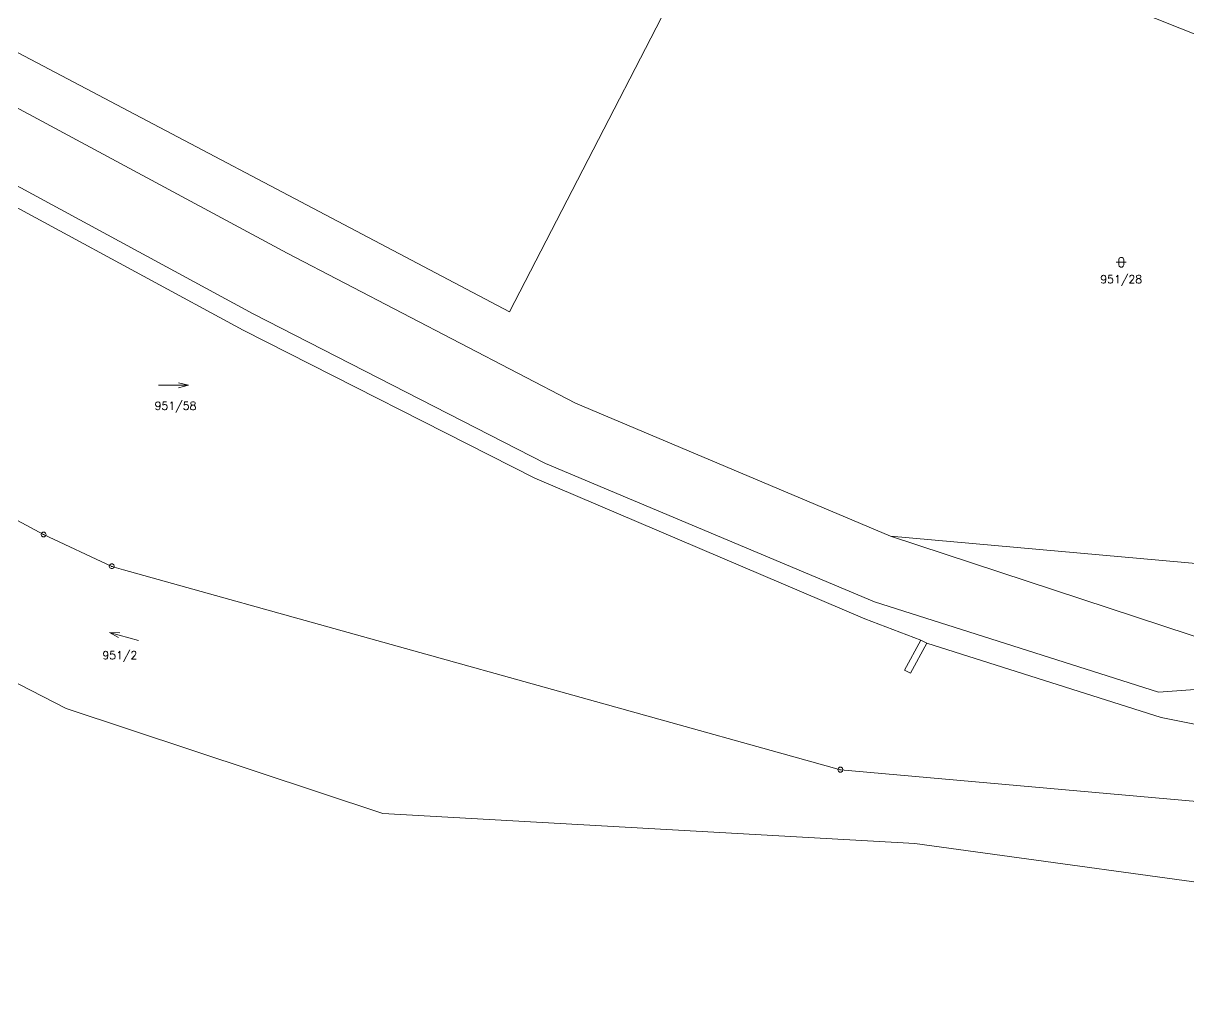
# Model space of a CAD drawing. Extents: x -443817 to 3, y -1171930 to -442383.
# Drawn here: x -442148.1 to -441915.1, y -1171930.2 to -1171733.4 of the extents above; entities that cross this region are included whole.
import ezdxf
from ezdxf.enums import TextEntityAlignment as Align

# ---------------------------------------------------------------- set-up
doc = ezdxf.new("R2010")
doc.units = 0
doc.header["$LTSCALE"] = 0.5
for name, color, linetype, lineweight in [('KATUZ', 7, 'Continuous', 0), ('KLADPAR', 7, 'Continuous', 0), ('ZAPPAR', 7, 'Continuous', 0), ('ZNACKY', 7, 'Continuous', 0), ('ZUOB', 7, 'Continuous', 0)]:
    doc.layers.add(name, color=color, linetype=linetype, lineweight=lineweight)
doc.styles.add('ROMANS', font='romans.shx', dxfattribs={"height": 0.2})

# ---------------------------------------------------------------- blocks, each defined once
blk = doc.blocks.new('$5')
at = {"color": 0}
blk.add_line((-0.12, 0), (0.12, 0), dxfattribs=at)
at = {"color": 0, "flags": 128}
blk.add_lwpolyline([(0.15, 0.48), (0.4, 0.3), (0.5, 0.01), (0.4, -0.28), (0.15, -0.46), (-0.16, -0.46), (-0.41, -0.28), (-0.51, 0.01), (-0.41, 0.3), (-0.16, 0.48), (0.15, 0.48)], dxfattribs=at)
blk = doc.blocks.new('$238')
at = {"color": 0}
blk.add_line((-3, 0), (3, 0), dxfattribs=at)
at = {"color": 0, "flags": 128}
blk.add_lwpolyline([(1, 0.5), (3, 0), (1, -0.5)], dxfattribs=at)
blk = doc.blocks.new('$42')
at = {"color": 0, "flags": 128}
for points in [[(-1, 1), (0.27, 1), (1, 1)], [(-0.5, 1.5), (-0.4, 1.79), (-0.15, 1.97), (0.16, 1.97), (0.41, 1.79), (0.51, 1.5), (0.51, 0.5), (0.41, 0.21), (0.16, 0.03), (-0.15, 0.03), (-0.4, 0.21), (-0.5, 0.5), (-0.5, 1.5)]]:
    blk.add_lwpolyline(points, dxfattribs=at)

msp = doc.modelspace()

# ---------------------------------------------------------------- linework, layer by layer
at = {"layer": 'KATUZ', "color": 7, "linetype": 'Continuous', "flags": 128}
msp.add_lwpolyline([(-441433.83, -1171929.17), (-441487.09, -1171930.21), (-441490.54, -1171929.49), (-441509.48, -1171925.65), (-441523.26, -1171922.87), (-441561.75, -1171915.08), (-441577.47, -1171911.89), (-441590.04, -1171909.35), (-441592.46, -1171909.04), (-441648.27, -1171902.02), (-441690.95, -1171896.64), (-441724.14, -1171894.56), (-441793.81, -1171899.89), (-441794.55, -1171899.95), (-441821.71, -1171902.03), (-441895.18, -1171907.65), (-441969.9, -1171897.41), (-442076.22, -1171891.41), (-442139.55, -1171870.43), (-442175.04, -1171852.23)], dxfattribs=at)
at = {"layer": 'KLADPAR', "color": 7, "linetype": 'Continuous', "flags": 128}
for points in [[(-442210, -1171655), (-442202.57, -1171655.62), (-442186, -1171657), (-442181.24, -1171656.4), (-442106.89, -1171647.44), (-442004.85, -1171701.87), (-442050.94, -1171791.12), (-442269.46, -1171675.91), (-442267, -1171632), (-442248.6, -1171632.97), (-442243.26, -1171634.42), (-442228, -1171639), (-442213.38, -1171650.7), (-442210, -1171655)], [(-442128.07, -1171842.71), (-441984.76, -1171882.64), (-441833.28, -1171896.09), (-441821.71, -1171902.03), (-441895.18, -1171907.65), (-441969.9, -1171897.41), (-442076.22, -1171891.41), (-442139.55, -1171870.43), (-442175.04, -1171852.23), (-442223.2, -1171823.14), (-442261.18, -1171793.08), (-442340.22, -1171705.18), (-442353.98, -1171687.84), (-442318.71, -1171720.94), (-442296.21, -1171740.79), (-442282.57, -1171751.86), (-442248.22, -1171776.62), (-442223.24, -1171793.02), (-442144.07, -1171835.62), (-442130.43, -1171841.98), (-442128.07, -1171842.71)], [(-441854.77, -1171871.01), (-441870.33, -1171867.92), (-441887.54, -1171864.67), (-441974.76, -1171835.96), (-441895.07, -1171843.09), (-441820.37, -1171859.99), (-441836.12, -1171864.59), (-441846.67, -1171868.46), (-441854.77, -1171871.01)]]:
    msp.add_lwpolyline(points, close=True, dxfattribs=at)
for points in [[(-442269.46, -1171675.91), (-442050.94, -1171791.12), (-442004.85, -1171701.87), (-442106.89, -1171647.44), (-442096.65, -1171646.21), (-442078.1, -1171656.37), (-442048.76, -1171672.43), (-441999.77, -1171697.78), (-441994, -1171701), (-441963, -1171716), (-441772, -1171792)], [(-441772, -1171792), (-441963, -1171716), (-441994, -1171701), (-441999.77, -1171697.78), (-441998.37, -1171694.78), (-441939, -1171719.71), (-441936.68, -1171711.78), (-441862.31, -1171737.6)], [(-442153.31, -1171748.25), (-442095.39, -1171779.39), (-442037.73, -1171809.39), (-441974.76, -1171835.96), (-441887.54, -1171864.67), (-441870.33, -1171867.92), (-441854.77, -1171871.01), (-441854.01, -1171881.35), (-441853.7, -1171885.6), (-441833.28, -1171896.09), (-441984.76, -1171882.64), (-442128.07, -1171842.71), (-442130.43, -1171841.98), (-442144.07, -1171835.62), (-442223.24, -1171793.02)], [(-441895.07, -1171843.09), (-441974.76, -1171835.96), (-442037.73, -1171809.39), (-442095.39, -1171779.39), (-442153.31, -1171748.25)]]:
    msp.add_lwpolyline(points, dxfattribs=at)
at = {"layer": 'ZAPPAR', "color": 7, "linetype": 'Continuous', "flags": 128}
for points in [[(-441887.54, -1171864.67), (-441921.17, -1171867.14), (-441977.96, -1171849.1), (-442043.75, -1171821.43), (-442102.17, -1171791.48), (-442162.06, -1171759.03), (-442220.16, -1171724.14), (-442276.27, -1171690.92), (-442322.26, -1171660.39), (-442374.43, -1171625.17), (-442423.84, -1171588.83)], [(-442420.29, -1171596.92), (-442376.53, -1171628.37), (-442324.21, -1171663.47), (-442277.85, -1171694.24), (-442223.52, -1171727.52), (-442163.99, -1171762.35), (-442104.14, -1171794.78), (-442045.83, -1171824.33), (-441979.87, -1171852.49), (-441968.71, -1171856.72)], [(-441853.7, -1171885.6), (-441920.63, -1171872.21), (-441967.47, -1171857.37)]]:
    msp.add_lwpolyline(points, dxfattribs=at)
at = {"layer": 'ZAPPAR', "color": 7, "linetype": 'Continuous'}
msp.add_3dface([(-441968.71, -1171856.72), (-441971.98, -1171862.74), (-441970.75, -1171863.35), (-441967.47, -1171857.37)], dxfattribs=at)
at = {"layer": 'ZUOB', "color": 7, "linetype": 'Continuous', "flags": 128}
msp.add_lwpolyline([(-441433.83, -1171929.17), (-441487.09, -1171930.21), (-441490.54, -1171929.49), (-441509.48, -1171925.65), (-441523.26, -1171922.87), (-441561.75, -1171915.08), (-441577.47, -1171911.89), (-441590.04, -1171909.35), (-441592.46, -1171909.04), (-441648.27, -1171902.02), (-441690.95, -1171896.64), (-441724.14, -1171894.56), (-441793.81, -1171899.89), (-441794.55, -1171899.95), (-441821.71, -1171902.03), (-441895.18, -1171907.65), (-441969.9, -1171897.41), (-442076.22, -1171891.41), (-442139.55, -1171870.43), (-442175.04, -1171852.23)], dxfattribs=at)

# ---------------------------------------------------------------- block references
at = {"layer": 'KLADPAR', "color": 7, "linetype": 'Continuous'}
for name, p in [('$42', (-441928.63, -1171782.18)), ('$238', (-442118.09, -1171805.78))]:
    msp.add_blockref(name, p, dxfattribs=at)
at = {"layer": 'KLADPAR', "color": 7, "linetype": 'Continuous', "rotation": 164.954546}
msp.add_blockref('$238', (-442127.97, -1171856), dxfattribs=at)
at = {"layer": 'ZNACKY', "color": 7, "linetype": 'Continuous'}
for p in [(-442144.07, -1171835.62), (-442130.43, -1171841.98), (-441984.76, -1171882.64)]:
    msp.add_blockref('$5', p, dxfattribs=at)

# ---------------------------------------------------------------- texts
at = {"layer": 'KLADPAR', "color": 7, "linetype": 'Continuous', "style": 'ROMANS'}
for s, p in [('951/28', (-441928.63, -1171783.78)), ('951/58', (-442117.69, -1171809.08)), ('951/2', (-442128.83, -1171858.95))]:
    msp.add_text(s, height=1.6, dxfattribs=at).set_placement(p, align=Align.TOP_CENTER)

doc.saveas('drawing.dxf')
